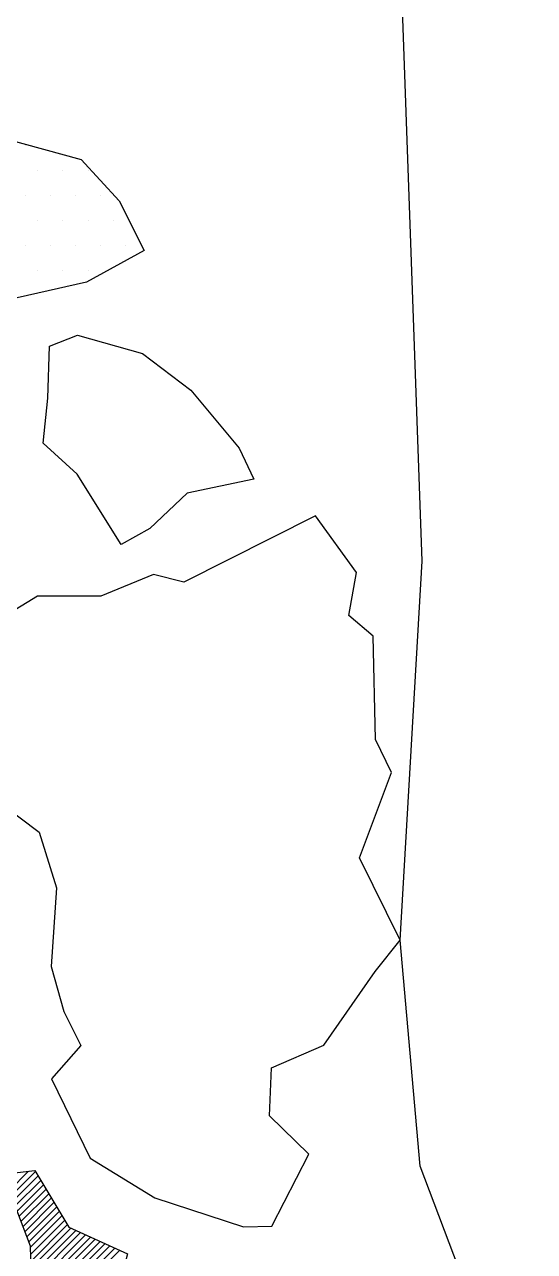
# Model space of a CAD drawing. Header units: metres. Extents: x -1500 to -958, y -1228 to -671.
# Drawn here: x -1095 to -1069.6, y -1110.2 to -1049 of the extents above; entities that cross this region are included whole.
import ezdxf

# ---------------------------------------------------------------- set-up
doc = ezdxf.new("R2010")
doc.units = ezdxf.units.M
doc.header["$LTSCALE"] = 25
doc.header["$MEASUREMENT"] = 0
doc.layers.get('0').update_dxf_attribs({"linetype": 'CONTINUOUS'})
for name, color, linetype in [('BEFUND', 1, 'CONTINUOUS'), ('KNOCHEN', 2, 'CONTINUOUS'), ('KNOCHENSCHRAFF', 2, 'CONTINUOUS'), ('STEINE', 4, 'CONTINUOUS'), ('STEINESCHRAFF', 4, 'CONTINUOUS')]:
    doc.layers.add(name, color=color, linetype=linetype)

# ---------------------------------------------------------------- blocks, each defined once
blk = doc.blocks.new('*X7')
at = {"color": 0}
for p, q in [((-1095.798, -1107.112), (-1094.836, -1106.15)), ((-1095.7, -1107.368), (-1094.498, -1106.165)), ((-1095.603, -1107.624), (-1094.366, -1106.387)), ((-1095.505, -1107.879), (-1094.234, -1106.608)), ((-1095.407, -1108.135), (-1094.102, -1106.83)), ((-1095.309, -1108.391), (-1093.969, -1107.051)), ((-1095.212, -1108.647), (-1093.837, -1107.272)), ((-1095.114, -1108.903), (-1093.705, -1107.494)), ((-1095.016, -1109.158), (-1093.573, -1107.715)), ((-1094.918, -1109.414), (-1093.441, -1107.936)), ((-1094.821, -1109.67), (-1093.309, -1108.158)), ((-1094.738, -1109.94), (-1093.176, -1108.379)), ((-1094.728, -1110.285), (-1093.044, -1108.601)), ((-1094.719, -1110.629), (-1092.912, -1108.822)), ((-1094.71, -1110.973), (-1092.73, -1108.993)), ((-1094.7, -1111.317), (-1092.486, -1109.103)), ((-1094.691, -1111.662), (-1092.242, -1109.213)), ((-1094.682, -1112.006), (-1091.998, -1109.322)), ((-1094.657, -1112.335), (-1091.754, -1109.432)), ((-1094.575, -1112.606), (-1091.51, -1109.541)), ((-1094.492, -1112.877), (-1091.266, -1109.651)), ((-1094.41, -1113.148), (-1091.022, -1109.761)), ((-1094.327, -1113.419), (-1090.779, -1109.87)), ((-1094.245, -1113.69), (-1090.535, -1109.98)), ((-1093.833, -1113.632), (-1090.291, -1110.09))]:
    blk.add_line(p, q, dxfattribs=at)
blk = doc.blocks.new('*X11')
at = {"color": 0}
for p, q in [((-1095, -1055), (-1095, -1055)), ((-1094.375, -1056.25), (-1094.375, -1056.25)), ((-1093.125, -1056.25), (-1093.125, -1056.25)), ((-1091.875, -1056.25), (-1091.875, -1056.25)), ((-1095, -1057.5), (-1095, -1057.5)), ((-1093.75, -1057.5), (-1093.75, -1057.5)), ((-1092.5, -1057.5), (-1092.5, -1057.5)), ((-1091.25, -1057.5), (-1091.25, -1057.5)), ((-1094.375, -1058.75), (-1094.375, -1058.75)), ((-1093.125, -1058.75), (-1093.125, -1058.75)), ((-1091.875, -1058.75), (-1091.875, -1058.75)), ((-1090.625, -1058.75), (-1090.625, -1058.75)), ((-1095, -1060), (-1095, -1060)), ((-1093.75, -1060), (-1093.75, -1060)), ((-1092.5, -1060), (-1092.5, -1060)), ((-1091.25, -1060), (-1091.25, -1060)), ((-1090, -1060), (-1090, -1060)), ((-1094.375, -1061.25), (-1094.375, -1061.25)), ((-1093.125, -1061.25), (-1093.125, -1061.25)), ((-1091.875, -1061.25), (-1091.875, -1061.25)), ((-1095, -1062.5), (-1095, -1062.5))]:
    blk.add_line(p, q, dxfattribs=at)

msp = doc.modelspace()

# ---------------------------------------------------------------- linework, layer by layer
at = {"layer": 'BEFUND'}
msp.add_lwpolyline([(-1078.475, -1176.676), (-1078.431, -1165.836), (-1079.143, -1149.313), (-1075.43, -1139.841), (-1069.602, -1128.771), (-1071.248, -1116.617), (-1075.312, -1105.903), (-1076.31, -1094.625), (-1075.203, -1075.735), (-1076.269, -1045.856), (-1076.223, -1032.963)], dxfattribs=at)
at = {"layer": 'KNOCHEN'}
msp.add_lwpolyline([(-1094.238, -1113.713), (-1094.674, -1112.279), (-1094.739, -1109.883), (-1096.111, -1106.295), (-1094.528, -1106.115), (-1092.839, -1108.944), (-1089.904, -1110.264), (-1090.337, -1111.939), (-1092.125, -1112.217), (-1092.346, -1113.334)], dxfattribs=at)
at = {"layer": 'STEINE'}
for points in [[(-1113.271, -1049.411), (-1108.172, -1049.184), (-1100.434, -1049.763), (-1098.008, -1051.023), (-1095.975, -1054.673), (-1092.22, -1055.699), (-1090.315, -1057.767), (-1089.079, -1060.232), (-1091.957, -1061.819), (-1096.816, -1062.916), (-1099.362, -1062.825)], [(-1090.223, -1074.892), (-1092.411, -1071.392), (-1094.12, -1069.837), (-1093.881, -1067.599), (-1093.79, -1065.001), (-1092.406, -1064.462), (-1089.159, -1065.378), (-1086.741, -1067.199), (-1084.339, -1070.09), (-1083.599, -1071.631), (-1086.922, -1072.344), (-1088.784, -1074.098), (-1090.223, -1074.892)], [(-1098.247, -1086.285), (-1094.318, -1089.25), (-1093.444, -1092.016), (-1093.708, -1095.936), (-1093.08, -1098.188), (-1092.24, -1099.882), (-1093.693, -1101.542), (-1091.767, -1105.495), (-1088.536, -1107.482), (-1084.124, -1108.926), (-1082.697, -1108.897), (-1080.858, -1105.307), (-1082.816, -1103.392), (-1082.728, -1100.998), (-1080.111, -1099.866), (-1077.557, -1096.185), (-1076.31, -1094.625), (-1078.336, -1090.517), (-1076.741, -1086.261), (-1077.531, -1084.618), (-1077.655, -1079.469), (-1078.862, -1078.431), (-1078.473, -1076.296), (-1080.518, -1073.462)], [(-1080.518, -1073.462), (-1087.093, -1076.775), (-1088.616, -1076.394), (-1091.231, -1077.475), (-1094.391, -1077.477), (-1097.58, -1079.415)]]:
    msp.add_lwpolyline(points, dxfattribs=at)

# ---------------------------------------------------------------- block references
at = {"layer": 'KNOCHENSCHRAFF'}
msp.add_blockref('*X7', (0, 0), dxfattribs=at)
at = {"layer": 'STEINESCHRAFF'}
msp.add_blockref('*X11', (0, 0), dxfattribs=at)

doc.saveas('drawing.dxf')
